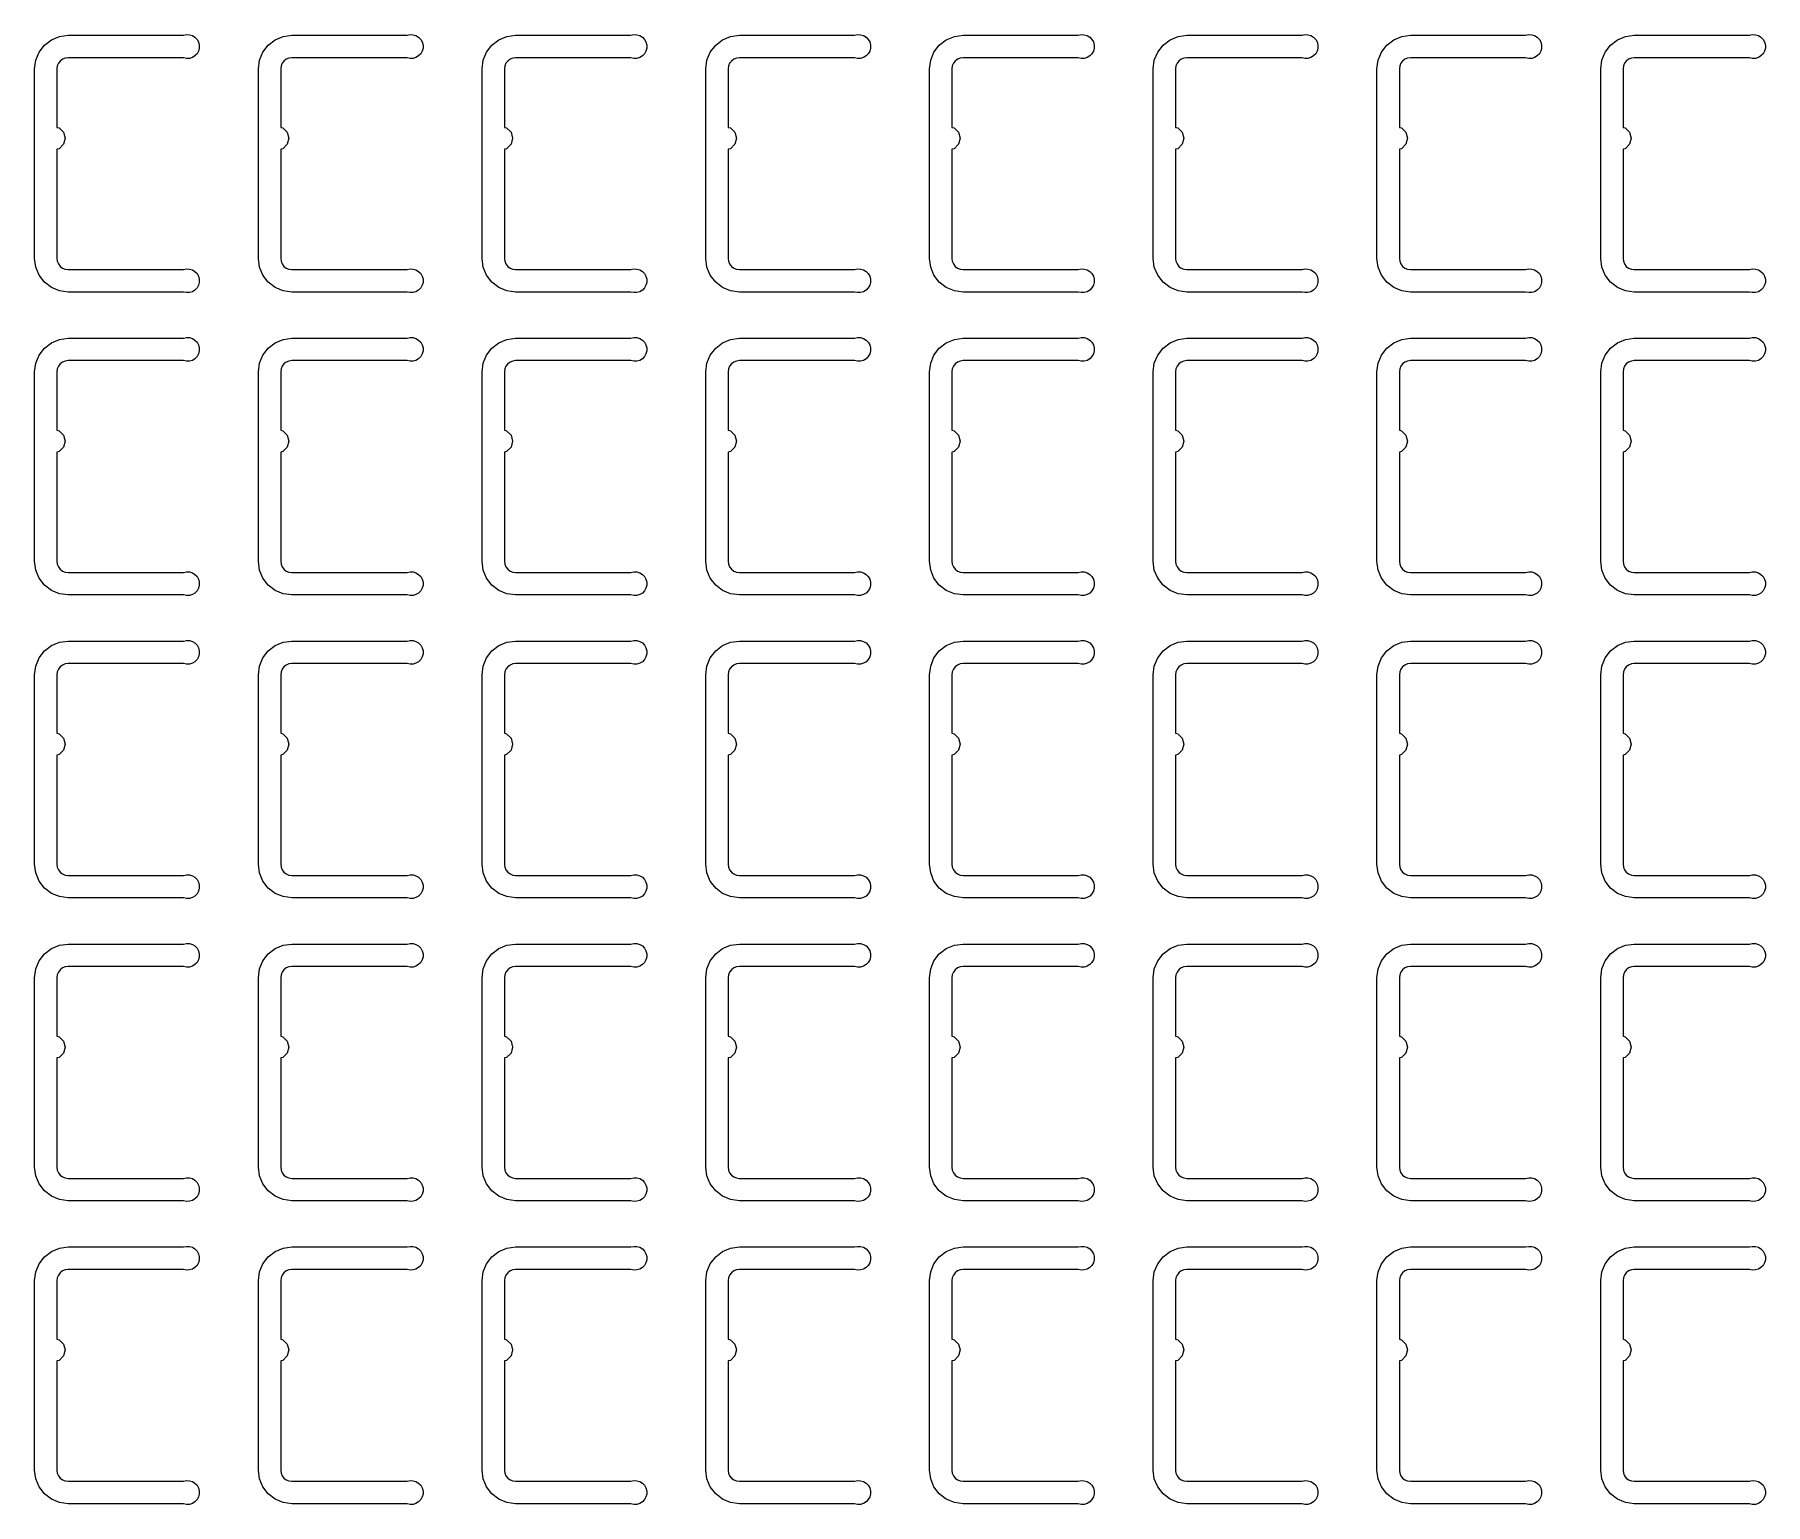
# Model space of a CAD drawing. Extents: x 11 to 212, y 11 to 212.
# Drawn here: x 107.91 to 121.56, y 99.44 to 111.02 of the extents above; entities that cross this region are included whole.
import ezdxf

# ---------------------------------------------------------------- set-up
doc = ezdxf.new("R2010")
doc.units = 0
doc.layers.add('L4', color=7, linetype='continuous')

msp = doc.modelspace()

# ---------------------------------------------------------------- linework, layer by layer
at = {"layer": 'L4'}
for points in [[(109.079, 109.171), (109.103, 109.176), (109.127, 109.175), (109.15, 109.168), (109.17, 109.156), (109.187, 109.139), (109.199, 109.118), (109.205, 109.094), (109.205, 109.07), (109.199, 109.047), (109.187, 109.026), (109.17, 109.009), (109.15, 108.996), (109.127, 108.989), (109.103, 108.989), (109.079, 108.994), (108.171, 108.994), (108.102, 109.003), (108.038, 109.03), (107.983, 109.072), (107.941, 109.126), (107.915, 109.19), (107.906, 109.259), (107.906, 110.753), (107.915, 110.821), (107.941, 110.885), (107.983, 110.94), (108.038, 110.982), (108.102, 111.009), (108.171, 111.018), (109.079, 111.018), (109.103, 111.023), (109.127, 111.022), (109.15, 111.016), (109.17, 111.003), (109.187, 110.986), (109.199, 110.965), (109.205, 110.941), (109.205, 110.917), (109.199, 110.894), (109.187, 110.873), (109.17, 110.856), (109.15, 110.843), (109.127, 110.836), (109.103, 110.836), (109.079, 110.841), (108.171, 110.841), (108.148, 110.838), (108.126, 110.829), (108.108, 110.815), (108.094, 110.797), (108.085, 110.776), (108.082, 110.753), (108.082, 110.292), (108.1, 110.287), (108.134, 110.253), (108.147, 110.206), (108.134, 110.159), (108.1, 110.124), (108.082, 110.12), (108.082, 109.259), (108.085, 109.236), (108.094, 109.215), (108.108, 109.196), (108.126, 109.182), (108.148, 109.174), (108.171, 109.171)], [(110.844, 109.171), (110.867, 109.176), (110.891, 109.175), (110.914, 109.168), (110.935, 109.156), (110.952, 109.139), (110.964, 109.118), (110.97, 109.094), (110.97, 109.07), (110.964, 109.047), (110.952, 109.026), (110.935, 109.009), (110.914, 108.996), (110.891, 108.989), (110.867, 108.989), (110.844, 108.994), (109.935, 108.994), (109.867, 109.003), (109.803, 109.03), (109.748, 109.072), (109.706, 109.126), (109.68, 109.19), (109.671, 109.259), (109.671, 110.753), (109.68, 110.821), (109.706, 110.885), (109.748, 110.94), (109.803, 110.982), (109.867, 111.009), (109.935, 111.018), (110.844, 111.018), (110.867, 111.023), (110.891, 111.022), (110.914, 111.016), (110.935, 111.003), (110.952, 110.986), (110.964, 110.965), (110.97, 110.941), (110.97, 110.917), (110.964, 110.894), (110.952, 110.873), (110.935, 110.856), (110.914, 110.843), (110.891, 110.836), (110.867, 110.836), (110.844, 110.841), (109.935, 110.841), (109.912, 110.838), (109.891, 110.829), (109.873, 110.815), (109.859, 110.797), (109.85, 110.776), (109.847, 110.753), (109.847, 110.292), (109.865, 110.287), (109.899, 110.253), (109.912, 110.206), (109.899, 110.159), (109.865, 110.124), (109.847, 110.12), (109.847, 109.259), (109.85, 109.236), (109.859, 109.215), (109.873, 109.196), (109.891, 109.182), (109.912, 109.174), (109.935, 109.171)], [(112.608, 109.171), (112.632, 109.176), (112.656, 109.175), (112.679, 109.168), (112.7, 109.156), (112.717, 109.139), (112.728, 109.118), (112.735, 109.094), (112.735, 109.07), (112.728, 109.047), (112.717, 109.026), (112.7, 109.009), (112.679, 108.996), (112.656, 108.989), (112.632, 108.989), (112.608, 108.994), (111.7, 108.994), (111.631, 109.003), (111.568, 109.03), (111.513, 109.072), (111.471, 109.126), (111.444, 109.19), (111.435, 109.259), (111.435, 110.753), (111.444, 110.821), (111.471, 110.885), (111.513, 110.94), (111.568, 110.982), (111.631, 111.009), (111.7, 111.018), (112.608, 111.018), (112.632, 111.023), (112.656, 111.022), (112.679, 111.016), (112.7, 111.003), (112.717, 110.986), (112.728, 110.965), (112.735, 110.941), (112.735, 110.917), (112.728, 110.894), (112.717, 110.873), (112.7, 110.856), (112.679, 110.843), (112.656, 110.836), (112.632, 110.836), (112.608, 110.841), (111.7, 110.841), (111.677, 110.838), (111.656, 110.829), (111.638, 110.815), (111.624, 110.797), (111.615, 110.776), (111.612, 110.753), (111.612, 110.292), (111.629, 110.287), (111.664, 110.253), (111.676, 110.206), (111.664, 110.159), (111.629, 110.124), (111.612, 110.12), (111.612, 109.259), (111.615, 109.236), (111.624, 109.215), (111.638, 109.196), (111.656, 109.182), (111.677, 109.174), (111.7, 109.171)], [(114.373, 109.171), (114.397, 109.176), (114.421, 109.175), (114.444, 109.168), (114.464, 109.156), (114.481, 109.139), (114.493, 109.118), (114.499, 109.094), (114.499, 109.07), (114.493, 109.047), (114.481, 109.026), (114.464, 109.009), (114.444, 108.996), (114.421, 108.989), (114.397, 108.989), (114.373, 108.994), (113.465, 108.994), (113.396, 109.003), (113.332, 109.03), (113.278, 109.072), (113.235, 109.126), (113.209, 109.19), (113.2, 109.259), (113.2, 110.753), (113.209, 110.821), (113.235, 110.885), (113.278, 110.94), (113.332, 110.982), (113.396, 111.009), (113.465, 111.018), (114.373, 111.018), (114.397, 111.023), (114.421, 111.022), (114.444, 111.016), (114.464, 111.003), (114.481, 110.986), (114.493, 110.965), (114.499, 110.941), (114.499, 110.917), (114.493, 110.894), (114.481, 110.873), (114.464, 110.856), (114.444, 110.843), (114.421, 110.836), (114.397, 110.836), (114.373, 110.841), (113.465, 110.841), (113.442, 110.838), (113.421, 110.829), (113.402, 110.815), (113.388, 110.797), (113.379, 110.776), (113.376, 110.753), (113.376, 110.292), (113.394, 110.287), (113.429, 110.253), (113.441, 110.206), (113.429, 110.159), (113.394, 110.124), (113.376, 110.12), (113.376, 109.259), (113.379, 109.236), (113.388, 109.215), (113.402, 109.196), (113.421, 109.182), (113.442, 109.174), (113.465, 109.171)], [(116.138, 109.171), (116.161, 109.176), (116.185, 109.175), (116.209, 109.168), (116.229, 109.156), (116.246, 109.139), (116.258, 109.118), (116.264, 109.094), (116.264, 109.07), (116.258, 109.047), (116.246, 109.026), (116.229, 109.009), (116.209, 108.996), (116.185, 108.989), (116.161, 108.989), (116.138, 108.994), (115.229, 108.994), (115.161, 109.003), (115.097, 109.03), (115.042, 109.072), (115, 109.126), (114.974, 109.19), (114.965, 109.259), (114.965, 110.753), (114.974, 110.821), (115, 110.885), (115.042, 110.94), (115.097, 110.982), (115.161, 111.009), (115.229, 111.018), (116.138, 111.018), (116.161, 111.023), (116.185, 111.022), (116.209, 111.016), (116.229, 111.003), (116.246, 110.986), (116.258, 110.965), (116.264, 110.941), (116.264, 110.917), (116.258, 110.894), (116.246, 110.873), (116.229, 110.856), (116.209, 110.843), (116.185, 110.836), (116.161, 110.836), (116.138, 110.841), (115.229, 110.841), (115.207, 110.838), (115.185, 110.829), (115.167, 110.815), (115.153, 110.797), (115.144, 110.776), (115.141, 110.753), (115.141, 110.292), (115.159, 110.287), (115.193, 110.253), (115.206, 110.206), (115.193, 110.159), (115.159, 110.124), (115.141, 110.12), (115.141, 109.259), (115.144, 109.236), (115.153, 109.215), (115.167, 109.196), (115.185, 109.182), (115.207, 109.174), (115.229, 109.171)], [(117.903, 109.171), (117.926, 109.176), (117.95, 109.175), (117.973, 109.168), (117.994, 109.156), (118.011, 109.139), (118.023, 109.118), (118.029, 109.094), (118.029, 109.07), (118.023, 109.047), (118.011, 109.026), (117.994, 109.009), (117.973, 108.996), (117.95, 108.989), (117.926, 108.989), (117.903, 108.994), (116.994, 108.994), (116.926, 109.003), (116.862, 109.03), (116.807, 109.072), (116.765, 109.126), (116.738, 109.19), (116.729, 109.259), (116.729, 110.753), (116.738, 110.821), (116.765, 110.885), (116.807, 110.94), (116.862, 110.982), (116.926, 111.009), (116.994, 111.018), (117.903, 111.018), (117.926, 111.023), (117.95, 111.022), (117.973, 111.016), (117.994, 111.003), (118.011, 110.986), (118.023, 110.965), (118.029, 110.941), (118.029, 110.917), (118.023, 110.894), (118.011, 110.873), (117.994, 110.856), (117.973, 110.843), (117.95, 110.836), (117.926, 110.836), (117.903, 110.841), (116.994, 110.841), (116.971, 110.838), (116.95, 110.829), (116.932, 110.815), (116.918, 110.797), (116.909, 110.776), (116.906, 110.753), (116.906, 110.292), (116.924, 110.287), (116.958, 110.253), (116.971, 110.206), (116.958, 110.159), (116.924, 110.124), (116.906, 110.12), (116.906, 109.259), (116.909, 109.236), (116.918, 109.215), (116.932, 109.196), (116.95, 109.182), (116.971, 109.174), (116.994, 109.171)], [(119.667, 109.171), (119.691, 109.176), (119.715, 109.175), (119.738, 109.168), (119.759, 109.156), (119.775, 109.139), (119.787, 109.118), (119.793, 109.094), (119.793, 109.07), (119.787, 109.047), (119.775, 109.026), (119.759, 109.009), (119.738, 108.996), (119.715, 108.989), (119.691, 108.989), (119.667, 108.994), (118.759, 108.994), (118.69, 109.003), (118.626, 109.03), (118.572, 109.072), (118.53, 109.126), (118.503, 109.19), (118.494, 109.259), (118.494, 110.753), (118.503, 110.821), (118.53, 110.885), (118.572, 110.94), (118.626, 110.982), (118.69, 111.009), (118.759, 111.018), (119.667, 111.018), (119.691, 111.023), (119.715, 111.022), (119.738, 111.016), (119.759, 111.003), (119.775, 110.986), (119.787, 110.965), (119.793, 110.941), (119.793, 110.917), (119.787, 110.894), (119.775, 110.873), (119.759, 110.856), (119.738, 110.843), (119.715, 110.836), (119.691, 110.836), (119.667, 110.841), (118.759, 110.841), (118.736, 110.838), (118.715, 110.829), (118.696, 110.815), (118.682, 110.797), (118.674, 110.776), (118.671, 110.753), (118.671, 110.292), (118.688, 110.287), (118.723, 110.253), (118.735, 110.206), (118.723, 110.159), (118.688, 110.124), (118.671, 110.12), (118.671, 109.259), (118.674, 109.236), (118.682, 109.215), (118.696, 109.196), (118.715, 109.182), (118.736, 109.174), (118.759, 109.171)], [(121.432, 109.171), (121.455, 109.176), (121.48, 109.175), (121.503, 109.168), (121.523, 109.156), (121.54, 109.139), (121.552, 109.118), (121.558, 109.094), (121.558, 109.07), (121.552, 109.047), (121.54, 109.026), (121.523, 109.009), (121.503, 108.996), (121.48, 108.989), (121.455, 108.989), (121.432, 108.994), (120.524, 108.994), (120.455, 109.003), (120.391, 109.03), (120.336, 109.072), (120.294, 109.126), (120.268, 109.19), (120.259, 109.259), (120.259, 110.753), (120.268, 110.821), (120.294, 110.885), (120.336, 110.94), (120.391, 110.982), (120.455, 111.009), (120.524, 111.018), (121.432, 111.018), (121.455, 111.023), (121.48, 111.022), (121.503, 111.016), (121.523, 111.003), (121.54, 110.986), (121.552, 110.965), (121.558, 110.941), (121.558, 110.917), (121.552, 110.894), (121.54, 110.873), (121.523, 110.856), (121.503, 110.843), (121.48, 110.836), (121.455, 110.836), (121.432, 110.841), (120.524, 110.841), (120.501, 110.838), (120.479, 110.829), (120.461, 110.815), (120.447, 110.797), (120.438, 110.776), (120.435, 110.753), (120.435, 110.292), (120.453, 110.287), (120.487, 110.253), (120.5, 110.206), (120.487, 110.159), (120.453, 110.124), (120.435, 110.12), (120.435, 109.259), (120.438, 109.236), (120.447, 109.215), (120.461, 109.196), (120.479, 109.182), (120.501, 109.174), (120.524, 109.171)], [(109.079, 106.782), (109.103, 106.788), (109.127, 106.787), (109.15, 106.78), (109.17, 106.768), (109.187, 106.75), (109.199, 106.729), (109.205, 106.706), (109.205, 106.682), (109.199, 106.659), (109.187, 106.638), (109.17, 106.62), (109.15, 106.608), (109.127, 106.601), (109.103, 106.6), (109.079, 106.606), (108.171, 106.606), (108.102, 106.615), (108.038, 106.641), (107.983, 106.683), (107.941, 106.738), (107.915, 106.802), (107.906, 106.871), (107.906, 108.365), (107.915, 108.433), (107.941, 108.497), (107.983, 108.552), (108.038, 108.594), (108.102, 108.62), (108.171, 108.629), (109.079, 108.629), (109.103, 108.635), (109.127, 108.634), (109.15, 108.627), (109.17, 108.615), (109.187, 108.598), (109.199, 108.577), (109.205, 108.553), (109.205, 108.529), (109.199, 108.506), (109.187, 108.485), (109.17, 108.468), (109.15, 108.455), (109.127, 108.448), (109.103, 108.448), (109.079, 108.453), (108.171, 108.453), (108.148, 108.45), (108.126, 108.441), (108.108, 108.427), (108.094, 108.409), (108.085, 108.388), (108.082, 108.365), (108.082, 107.904), (108.1, 107.899), (108.134, 107.865), (108.147, 107.818), (108.134, 107.771), (108.1, 107.736), (108.082, 107.731), (108.082, 106.871), (108.085, 106.848), (108.094, 106.826), (108.108, 106.808), (108.126, 106.794), (108.148, 106.785), (108.171, 106.782)], [(110.844, 106.782), (110.867, 106.788), (110.891, 106.787), (110.914, 106.78), (110.935, 106.768), (110.952, 106.75), (110.964, 106.729), (110.97, 106.706), (110.97, 106.682), (110.964, 106.659), (110.952, 106.638), (110.935, 106.62), (110.914, 106.608), (110.891, 106.601), (110.867, 106.6), (110.844, 106.606), (109.935, 106.606), (109.867, 106.615), (109.803, 106.641), (109.748, 106.683), (109.706, 106.738), (109.68, 106.802), (109.671, 106.871), (109.671, 108.365), (109.68, 108.433), (109.706, 108.497), (109.748, 108.552), (109.803, 108.594), (109.867, 108.62), (109.935, 108.629), (110.844, 108.629), (110.867, 108.635), (110.891, 108.634), (110.914, 108.627), (110.935, 108.615), (110.952, 108.598), (110.964, 108.577), (110.97, 108.553), (110.97, 108.529), (110.964, 108.506), (110.952, 108.485), (110.935, 108.468), (110.914, 108.455), (110.891, 108.448), (110.867, 108.448), (110.844, 108.453), (109.935, 108.453), (109.912, 108.45), (109.891, 108.441), (109.873, 108.427), (109.859, 108.409), (109.85, 108.388), (109.847, 108.365), (109.847, 107.904), (109.865, 107.899), (109.899, 107.865), (109.912, 107.818), (109.899, 107.771), (109.865, 107.736), (109.847, 107.731), (109.847, 106.871), (109.85, 106.848), (109.859, 106.826), (109.873, 106.808), (109.891, 106.794), (109.912, 106.785), (109.935, 106.782)], [(112.608, 106.782), (112.632, 106.788), (112.656, 106.787), (112.679, 106.78), (112.7, 106.768), (112.717, 106.75), (112.728, 106.729), (112.735, 106.706), (112.735, 106.682), (112.728, 106.659), (112.717, 106.638), (112.7, 106.62), (112.679, 106.608), (112.656, 106.601), (112.632, 106.6), (112.608, 106.606), (111.7, 106.606), (111.631, 106.615), (111.568, 106.641), (111.513, 106.683), (111.471, 106.738), (111.444, 106.802), (111.435, 106.871), (111.435, 108.365), (111.444, 108.433), (111.471, 108.497), (111.513, 108.552), (111.568, 108.594), (111.631, 108.62), (111.7, 108.629), (112.608, 108.629), (112.632, 108.635), (112.656, 108.634), (112.679, 108.627), (112.7, 108.615), (112.717, 108.598), (112.728, 108.577), (112.735, 108.553), (112.735, 108.529), (112.728, 108.506), (112.717, 108.485), (112.7, 108.468), (112.679, 108.455), (112.656, 108.448), (112.632, 108.448), (112.608, 108.453), (111.7, 108.453), (111.677, 108.45), (111.656, 108.441), (111.638, 108.427), (111.624, 108.409), (111.615, 108.388), (111.612, 108.365), (111.612, 107.904), (111.629, 107.899), (111.664, 107.865), (111.676, 107.818), (111.664, 107.771), (111.629, 107.736), (111.612, 107.731), (111.612, 106.871), (111.615, 106.848), (111.624, 106.826), (111.638, 106.808), (111.656, 106.794), (111.677, 106.785), (111.7, 106.782)], [(114.373, 106.782), (114.397, 106.788), (114.421, 106.787), (114.444, 106.78), (114.464, 106.768), (114.481, 106.75), (114.493, 106.729), (114.499, 106.706), (114.499, 106.682), (114.493, 106.659), (114.481, 106.638), (114.464, 106.62), (114.444, 106.608), (114.421, 106.601), (114.397, 106.6), (114.373, 106.606), (113.465, 106.606), (113.396, 106.615), (113.332, 106.641), (113.278, 106.683), (113.235, 106.738), (113.209, 106.802), (113.2, 106.871), (113.2, 108.365), (113.209, 108.433), (113.235, 108.497), (113.278, 108.552), (113.332, 108.594), (113.396, 108.62), (113.465, 108.629), (114.373, 108.629), (114.397, 108.635), (114.421, 108.634), (114.444, 108.627), (114.464, 108.615), (114.481, 108.598), (114.493, 108.577), (114.499, 108.553), (114.499, 108.529), (114.493, 108.506), (114.481, 108.485), (114.464, 108.468), (114.444, 108.455), (114.421, 108.448), (114.397, 108.448), (114.373, 108.453), (113.465, 108.453), (113.442, 108.45), (113.421, 108.441), (113.402, 108.427), (113.388, 108.409), (113.379, 108.388), (113.376, 108.365), (113.376, 107.904), (113.394, 107.899), (113.429, 107.865), (113.441, 107.818), (113.429, 107.771), (113.394, 107.736), (113.376, 107.731), (113.376, 106.871), (113.379, 106.848), (113.388, 106.826), (113.402, 106.808), (113.421, 106.794), (113.442, 106.785), (113.465, 106.782)], [(116.138, 106.782), (116.161, 106.788), (116.185, 106.787), (116.209, 106.78), (116.229, 106.768), (116.246, 106.75), (116.258, 106.729), (116.264, 106.706), (116.264, 106.682), (116.258, 106.659), (116.246, 106.638), (116.229, 106.62), (116.209, 106.608), (116.185, 106.601), (116.161, 106.6), (116.138, 106.606), (115.229, 106.606), (115.161, 106.615), (115.097, 106.641), (115.042, 106.683), (115, 106.738), (114.974, 106.802), (114.965, 106.871), (114.965, 108.365), (114.974, 108.433), (115, 108.497), (115.042, 108.552), (115.097, 108.594), (115.161, 108.62), (115.229, 108.629), (116.138, 108.629), (116.161, 108.635), (116.185, 108.634), (116.209, 108.627), (116.229, 108.615), (116.246, 108.598), (116.258, 108.577), (116.264, 108.553), (116.264, 108.529), (116.258, 108.506), (116.246, 108.485), (116.229, 108.468), (116.209, 108.455), (116.185, 108.448), (116.161, 108.448), (116.138, 108.453), (115.229, 108.453), (115.207, 108.45), (115.185, 108.441), (115.167, 108.427), (115.153, 108.409), (115.144, 108.388), (115.141, 108.365), (115.141, 107.904), (115.159, 107.899), (115.193, 107.865), (115.206, 107.818), (115.193, 107.771), (115.159, 107.736), (115.141, 107.731), (115.141, 106.871), (115.144, 106.848), (115.153, 106.826), (115.167, 106.808), (115.185, 106.794), (115.207, 106.785), (115.229, 106.782)], [(117.903, 106.782), (117.926, 106.788), (117.95, 106.787), (117.973, 106.78), (117.994, 106.768), (118.011, 106.75), (118.023, 106.729), (118.029, 106.706), (118.029, 106.682), (118.023, 106.659), (118.011, 106.638), (117.994, 106.62), (117.973, 106.608), (117.95, 106.601), (117.926, 106.6), (117.903, 106.606), (116.994, 106.606), (116.926, 106.615), (116.862, 106.641), (116.807, 106.683), (116.765, 106.738), (116.738, 106.802), (116.729, 106.871), (116.729, 108.365), (116.738, 108.433), (116.765, 108.497), (116.807, 108.552), (116.862, 108.594), (116.926, 108.62), (116.994, 108.629), (117.903, 108.629), (117.926, 108.635), (117.95, 108.634), (117.973, 108.627), (117.994, 108.615), (118.011, 108.598), (118.023, 108.577), (118.029, 108.553), (118.029, 108.529), (118.023, 108.506), (118.011, 108.485), (117.994, 108.468), (117.973, 108.455), (117.95, 108.448), (117.926, 108.448), (117.903, 108.453), (116.994, 108.453), (116.971, 108.45), (116.95, 108.441), (116.932, 108.427), (116.918, 108.409), (116.909, 108.388), (116.906, 108.365), (116.906, 107.904), (116.924, 107.899), (116.958, 107.865), (116.971, 107.818), (116.958, 107.771), (116.924, 107.736), (116.906, 107.731), (116.906, 106.871), (116.909, 106.848), (116.918, 106.826), (116.932, 106.808), (116.95, 106.794), (116.971, 106.785), (116.994, 106.782)], [(119.667, 106.782), (119.691, 106.788), (119.715, 106.787), (119.738, 106.78), (119.759, 106.768), (119.775, 106.75), (119.787, 106.729), (119.793, 106.706), (119.793, 106.682), (119.787, 106.659), (119.775, 106.638), (119.759, 106.62), (119.738, 106.608), (119.715, 106.601), (119.691, 106.6), (119.667, 106.606), (118.759, 106.606), (118.69, 106.615), (118.626, 106.641), (118.572, 106.683), (118.53, 106.738), (118.503, 106.802), (118.494, 106.871), (118.494, 108.365), (118.503, 108.433), (118.53, 108.497), (118.572, 108.552), (118.626, 108.594), (118.69, 108.62), (118.759, 108.629), (119.667, 108.629), (119.691, 108.635), (119.715, 108.634), (119.738, 108.627), (119.759, 108.615), (119.775, 108.598), (119.787, 108.577), (119.793, 108.553), (119.793, 108.529), (119.787, 108.506), (119.775, 108.485), (119.759, 108.468), (119.738, 108.455), (119.715, 108.448), (119.691, 108.448), (119.667, 108.453), (118.759, 108.453), (118.736, 108.45), (118.715, 108.441), (118.696, 108.427), (118.682, 108.409), (118.674, 108.388), (118.671, 108.365), (118.671, 107.904), (118.688, 107.899), (118.723, 107.865), (118.735, 107.818), (118.723, 107.771), (118.688, 107.736), (118.671, 107.731), (118.671, 106.871), (118.674, 106.848), (118.682, 106.826), (118.696, 106.808), (118.715, 106.794), (118.736, 106.785), (118.759, 106.782)], [(121.432, 106.782), (121.455, 106.788), (121.48, 106.787), (121.503, 106.78), (121.523, 106.768), (121.54, 106.75), (121.552, 106.729), (121.558, 106.706), (121.558, 106.682), (121.552, 106.659), (121.54, 106.638), (121.523, 106.62), (121.503, 106.608), (121.48, 106.601), (121.455, 106.6), (121.432, 106.606), (120.524, 106.606), (120.455, 106.615), (120.391, 106.641), (120.336, 106.683), (120.294, 106.738), (120.268, 106.802), (120.259, 106.871), (120.259, 108.365), (120.268, 108.433), (120.294, 108.497), (120.336, 108.552), (120.391, 108.594), (120.455, 108.62), (120.524, 108.629), (121.432, 108.629), (121.455, 108.635), (121.48, 108.634), (121.503, 108.627), (121.523, 108.615), (121.54, 108.598), (121.552, 108.577), (121.558, 108.553), (121.558, 108.529), (121.552, 108.506), (121.54, 108.485), (121.523, 108.468), (121.503, 108.455), (121.48, 108.448), (121.455, 108.448), (121.432, 108.453), (120.524, 108.453), (120.501, 108.45), (120.479, 108.441), (120.461, 108.427), (120.447, 108.409), (120.438, 108.388), (120.435, 108.365), (120.435, 107.904), (120.453, 107.899), (120.487, 107.865), (120.5, 107.818), (120.487, 107.771), (120.453, 107.736), (120.435, 107.731), (120.435, 106.871), (120.438, 106.848), (120.447, 106.826), (120.461, 106.808), (120.479, 106.794), (120.501, 106.785), (120.524, 106.782)], [(109.079, 104.394), (109.103, 104.4), (109.127, 104.399), (109.15, 104.392), (109.17, 104.38), (109.187, 104.362), (109.199, 104.341), (109.205, 104.318), (109.205, 104.294), (109.199, 104.271), (109.187, 104.25), (109.17, 104.232), (109.15, 104.22), (109.127, 104.213), (109.103, 104.212), (109.079, 104.218), (108.171, 104.218), (108.102, 104.227), (108.038, 104.253), (107.983, 104.295), (107.941, 104.35), (107.915, 104.414), (107.906, 104.482), (107.906, 105.976), (107.915, 106.045), (107.941, 106.109), (107.983, 106.164), (108.038, 106.206), (108.102, 106.232), (108.171, 106.241), (109.079, 106.241), (109.103, 106.247), (109.127, 106.246), (109.15, 106.239), (109.17, 106.227), (109.187, 106.209), (109.199, 106.188), (109.205, 106.165), (109.205, 106.141), (109.199, 106.118), (109.187, 106.097), (109.17, 106.079), (109.15, 106.067), (109.127, 106.06), (109.103, 106.059), (109.079, 106.065), (108.171, 106.065), (108.148, 106.062), (108.126, 106.053), (108.108, 106.039), (108.094, 106.021), (108.085, 105.999), (108.082, 105.976), (108.082, 105.516), (108.1, 105.511), (108.134, 105.476), (108.147, 105.429), (108.134, 105.382), (108.1, 105.348), (108.082, 105.343), (108.082, 104.482), (108.085, 104.46), (108.094, 104.438), (108.108, 104.42), (108.126, 104.406), (108.148, 104.397), (108.171, 104.394)], [(110.844, 104.394), (110.867, 104.4), (110.891, 104.399), (110.914, 104.392), (110.935, 104.38), (110.952, 104.362), (110.964, 104.341), (110.97, 104.318), (110.97, 104.294), (110.964, 104.271), (110.952, 104.25), (110.935, 104.232), (110.914, 104.22), (110.891, 104.213), (110.867, 104.212), (110.844, 104.218), (109.935, 104.218), (109.867, 104.227), (109.803, 104.253), (109.748, 104.295), (109.706, 104.35), (109.68, 104.414), (109.671, 104.482), (109.671, 105.976), (109.68, 106.045), (109.706, 106.109), (109.748, 106.164), (109.803, 106.206), (109.867, 106.232), (109.935, 106.241), (110.844, 106.241), (110.867, 106.247), (110.891, 106.246), (110.914, 106.239), (110.935, 106.227), (110.952, 106.209), (110.964, 106.188), (110.97, 106.165), (110.97, 106.141), (110.964, 106.118), (110.952, 106.097), (110.935, 106.079), (110.914, 106.067), (110.891, 106.06), (110.867, 106.059), (110.844, 106.065), (109.935, 106.065), (109.912, 106.062), (109.891, 106.053), (109.873, 106.039), (109.859, 106.021), (109.85, 105.999), (109.847, 105.976), (109.847, 105.516), (109.865, 105.511), (109.899, 105.476), (109.912, 105.429), (109.899, 105.382), (109.865, 105.348), (109.847, 105.343), (109.847, 104.482), (109.85, 104.46), (109.859, 104.438), (109.873, 104.42), (109.891, 104.406), (109.912, 104.397), (109.935, 104.394)], [(112.608, 104.394), (112.632, 104.4), (112.656, 104.399), (112.679, 104.392), (112.7, 104.38), (112.717, 104.362), (112.728, 104.341), (112.735, 104.318), (112.735, 104.294), (112.728, 104.271), (112.717, 104.25), (112.7, 104.232), (112.679, 104.22), (112.656, 104.213), (112.632, 104.212), (112.608, 104.218), (111.7, 104.218), (111.631, 104.227), (111.568, 104.253), (111.513, 104.295), (111.471, 104.35), (111.444, 104.414), (111.435, 104.482), (111.435, 105.976), (111.444, 106.045), (111.471, 106.109), (111.513, 106.164), (111.568, 106.206), (111.631, 106.232), (111.7, 106.241), (112.608, 106.241), (112.632, 106.247), (112.656, 106.246), (112.679, 106.239), (112.7, 106.227), (112.717, 106.209), (112.728, 106.188), (112.735, 106.165), (112.735, 106.141), (112.728, 106.118), (112.717, 106.097), (112.7, 106.079), (112.679, 106.067), (112.656, 106.06), (112.632, 106.059), (112.608, 106.065), (111.7, 106.065), (111.677, 106.062), (111.656, 106.053), (111.638, 106.039), (111.624, 106.021), (111.615, 105.999), (111.612, 105.976), (111.612, 105.516), (111.629, 105.511), (111.664, 105.476), (111.676, 105.429), (111.664, 105.382), (111.629, 105.348), (111.612, 105.343), (111.612, 104.482), (111.615, 104.46), (111.624, 104.438), (111.638, 104.42), (111.656, 104.406), (111.677, 104.397), (111.7, 104.394)], [(114.373, 104.394), (114.397, 104.4), (114.421, 104.399), (114.444, 104.392), (114.464, 104.38), (114.481, 104.362), (114.493, 104.341), (114.499, 104.318), (114.499, 104.294), (114.493, 104.271), (114.481, 104.25), (114.464, 104.232), (114.444, 104.22), (114.421, 104.213), (114.397, 104.212), (114.373, 104.218), (113.465, 104.218), (113.396, 104.227), (113.332, 104.253), (113.278, 104.295), (113.235, 104.35), (113.209, 104.414), (113.2, 104.482), (113.2, 105.976), (113.209, 106.045), (113.235, 106.109), (113.278, 106.164), (113.332, 106.206), (113.396, 106.232), (113.465, 106.241), (114.373, 106.241), (114.397, 106.247), (114.421, 106.246), (114.444, 106.239), (114.464, 106.227), (114.481, 106.209), (114.493, 106.188), (114.499, 106.165), (114.499, 106.141), (114.493, 106.118), (114.481, 106.097), (114.464, 106.079), (114.444, 106.067), (114.421, 106.06), (114.397, 106.059), (114.373, 106.065), (113.465, 106.065), (113.442, 106.062), (113.421, 106.053), (113.402, 106.039), (113.388, 106.021), (113.379, 105.999), (113.376, 105.976), (113.376, 105.516), (113.394, 105.511), (113.429, 105.476), (113.441, 105.429), (113.429, 105.382), (113.394, 105.348), (113.376, 105.343), (113.376, 104.482), (113.379, 104.46), (113.388, 104.438), (113.402, 104.42), (113.421, 104.406), (113.442, 104.397), (113.465, 104.394)], [(116.138, 104.394), (116.161, 104.4), (116.185, 104.399), (116.209, 104.392), (116.229, 104.38), (116.246, 104.362), (116.258, 104.341), (116.264, 104.318), (116.264, 104.294), (116.258, 104.271), (116.246, 104.25), (116.229, 104.232), (116.209, 104.22), (116.185, 104.213), (116.161, 104.212), (116.138, 104.218), (115.229, 104.218), (115.161, 104.227), (115.097, 104.253), (115.042, 104.295), (115, 104.35), (114.974, 104.414), (114.965, 104.482), (114.965, 105.976), (114.974, 106.045), (115, 106.109), (115.042, 106.164), (115.097, 106.206), (115.161, 106.232), (115.229, 106.241), (116.138, 106.241), (116.161, 106.247), (116.185, 106.246), (116.209, 106.239), (116.229, 106.227), (116.246, 106.209), (116.258, 106.188), (116.264, 106.165), (116.264, 106.141), (116.258, 106.118), (116.246, 106.097), (116.229, 106.079), (116.209, 106.067), (116.185, 106.06), (116.161, 106.059), (116.138, 106.065), (115.229, 106.065), (115.207, 106.062), (115.185, 106.053), (115.167, 106.039), (115.153, 106.021), (115.144, 105.999), (115.141, 105.976), (115.141, 105.516), (115.159, 105.511), (115.193, 105.476), (115.206, 105.429), (115.193, 105.382), (115.159, 105.348), (115.141, 105.343), (115.141, 104.482), (115.144, 104.46), (115.153, 104.438), (115.167, 104.42), (115.185, 104.406), (115.207, 104.397), (115.229, 104.394)], [(117.903, 104.394), (117.926, 104.4), (117.95, 104.399), (117.973, 104.392), (117.994, 104.38), (118.011, 104.362), (118.023, 104.341), (118.029, 104.318), (118.029, 104.294), (118.023, 104.271), (118.011, 104.25), (117.994, 104.232), (117.973, 104.22), (117.95, 104.213), (117.926, 104.212), (117.903, 104.218), (116.994, 104.218), (116.926, 104.227), (116.862, 104.253), (116.807, 104.295), (116.765, 104.35), (116.738, 104.414), (116.729, 104.482), (116.729, 105.976), (116.738, 106.045), (116.765, 106.109), (116.807, 106.164), (116.862, 106.206), (116.926, 106.232), (116.994, 106.241), (117.903, 106.241), (117.926, 106.247), (117.95, 106.246), (117.973, 106.239), (117.994, 106.227), (118.011, 106.209), (118.023, 106.188), (118.029, 106.165), (118.029, 106.141), (118.023, 106.118), (118.011, 106.097), (117.994, 106.079), (117.973, 106.067), (117.95, 106.06), (117.926, 106.059), (117.903, 106.065), (116.994, 106.065), (116.971, 106.062), (116.95, 106.053), (116.932, 106.039), (116.918, 106.021), (116.909, 105.999), (116.906, 105.976), (116.906, 105.516), (116.924, 105.511), (116.958, 105.476), (116.971, 105.429), (116.958, 105.382), (116.924, 105.348), (116.906, 105.343), (116.906, 104.482), (116.909, 104.46), (116.918, 104.438), (116.932, 104.42), (116.95, 104.406), (116.971, 104.397), (116.994, 104.394)], [(119.667, 104.394), (119.691, 104.4), (119.715, 104.399), (119.738, 104.392), (119.759, 104.38), (119.775, 104.362), (119.787, 104.341), (119.793, 104.318), (119.793, 104.294), (119.787, 104.271), (119.775, 104.25), (119.759, 104.232), (119.738, 104.22), (119.715, 104.213), (119.691, 104.212), (119.667, 104.218), (118.759, 104.218), (118.69, 104.227), (118.626, 104.253), (118.572, 104.295), (118.53, 104.35), (118.503, 104.414), (118.494, 104.482), (118.494, 105.976), (118.503, 106.045), (118.53, 106.109), (118.572, 106.164), (118.626, 106.206), (118.69, 106.232), (118.759, 106.241), (119.667, 106.241), (119.691, 106.247), (119.715, 106.246), (119.738, 106.239), (119.759, 106.227), (119.775, 106.209), (119.787, 106.188), (119.793, 106.165), (119.793, 106.141), (119.787, 106.118), (119.775, 106.097), (119.759, 106.079), (119.738, 106.067), (119.715, 106.06), (119.691, 106.059), (119.667, 106.065), (118.759, 106.065), (118.736, 106.062), (118.715, 106.053), (118.696, 106.039), (118.682, 106.021), (118.674, 105.999), (118.671, 105.976), (118.671, 105.516), (118.688, 105.511), (118.723, 105.476), (118.735, 105.429), (118.723, 105.382), (118.688, 105.348), (118.671, 105.343), (118.671, 104.482), (118.674, 104.46), (118.682, 104.438), (118.696, 104.42), (118.715, 104.406), (118.736, 104.397), (118.759, 104.394)], [(121.432, 104.394), (121.455, 104.4), (121.48, 104.399), (121.503, 104.392), (121.523, 104.38), (121.54, 104.362), (121.552, 104.341), (121.558, 104.318), (121.558, 104.294), (121.552, 104.271), (121.54, 104.25), (121.523, 104.232), (121.503, 104.22), (121.48, 104.213), (121.455, 104.212), (121.432, 104.218), (120.524, 104.218), (120.455, 104.227), (120.391, 104.253), (120.336, 104.295), (120.294, 104.35), (120.268, 104.414), (120.259, 104.482), (120.259, 105.976), (120.268, 106.045), (120.294, 106.109), (120.336, 106.164), (120.391, 106.206), (120.455, 106.232), (120.524, 106.241), (121.432, 106.241), (121.455, 106.247), (121.48, 106.246), (121.503, 106.239), (121.523, 106.227), (121.54, 106.209), (121.552, 106.188), (121.558, 106.165), (121.558, 106.141), (121.552, 106.118), (121.54, 106.097), (121.523, 106.079), (121.503, 106.067), (121.48, 106.06), (121.455, 106.059), (121.432, 106.065), (120.524, 106.065), (120.501, 106.062), (120.479, 106.053), (120.461, 106.039), (120.447, 106.021), (120.438, 105.999), (120.435, 105.976), (120.435, 105.516), (120.453, 105.511), (120.487, 105.476), (120.5, 105.429), (120.487, 105.382), (120.453, 105.348), (120.435, 105.343), (120.435, 104.482), (120.438, 104.46), (120.447, 104.438), (120.461, 104.42), (120.479, 104.406), (120.501, 104.397), (120.524, 104.394)], [(109.079, 102.006), (109.103, 102.011), (109.127, 102.011), (109.15, 102.004), (109.17, 101.991), (109.187, 101.974), (109.199, 101.953), (109.205, 101.93), (109.205, 101.906), (109.199, 101.882), (109.187, 101.861), (109.17, 101.844), (109.15, 101.832), (109.127, 101.825), (109.103, 101.824), (109.079, 101.829), (108.171, 101.829), (108.102, 101.838), (108.038, 101.865), (107.983, 101.907), (107.941, 101.962), (107.915, 102.026), (107.906, 102.094), (107.906, 103.588), (107.915, 103.657), (107.941, 103.721), (107.983, 103.775), (108.038, 103.817), (108.102, 103.844), (108.171, 103.853), (109.079, 103.853), (109.103, 103.858), (109.127, 103.858), (109.15, 103.851), (109.17, 103.838), (109.187, 103.821), (109.199, 103.8), (109.205, 103.777), (109.205, 103.753), (109.199, 103.729), (109.187, 103.708), (109.17, 103.691), (109.15, 103.679), (109.127, 103.672), (109.103, 103.671), (109.079, 103.676), (108.171, 103.676), (108.148, 103.673), (108.126, 103.665), (108.108, 103.651), (108.094, 103.632), (108.085, 103.611), (108.082, 103.588), (108.082, 103.127), (108.1, 103.123), (108.134, 103.088), (108.147, 103.041), (108.134, 102.994), (108.1, 102.96), (108.082, 102.955), (108.082, 102.094), (108.085, 102.071), (108.094, 102.05), (108.108, 102.032), (108.126, 102.018), (108.148, 102.009), (108.171, 102.006)], [(110.844, 102.006), (110.867, 102.011), (110.891, 102.011), (110.914, 102.004), (110.935, 101.991), (110.952, 101.974), (110.964, 101.953), (110.97, 101.93), (110.97, 101.906), (110.964, 101.882), (110.952, 101.861), (110.935, 101.844), (110.914, 101.832), (110.891, 101.825), (110.867, 101.824), (110.844, 101.829), (109.935, 101.829), (109.867, 101.838), (109.803, 101.865), (109.748, 101.907), (109.706, 101.962), (109.68, 102.026), (109.671, 102.094), (109.671, 103.588), (109.68, 103.657), (109.706, 103.721), (109.748, 103.775), (109.803, 103.817), (109.867, 103.844), (109.935, 103.853), (110.844, 103.853), (110.867, 103.858), (110.891, 103.858), (110.914, 103.851), (110.935, 103.838), (110.952, 103.821), (110.964, 103.8), (110.97, 103.777), (110.97, 103.753), (110.964, 103.729), (110.952, 103.708), (110.935, 103.691), (110.914, 103.679), (110.891, 103.672), (110.867, 103.671), (110.844, 103.676), (109.935, 103.676), (109.912, 103.673), (109.891, 103.665), (109.873, 103.651), (109.859, 103.632), (109.85, 103.611), (109.847, 103.588), (109.847, 103.127), (109.865, 103.123), (109.899, 103.088), (109.912, 103.041), (109.899, 102.994), (109.865, 102.96), (109.847, 102.955), (109.847, 102.094), (109.85, 102.071), (109.859, 102.05), (109.873, 102.032), (109.891, 102.018), (109.912, 102.009), (109.935, 102.006)], [(112.608, 102.006), (112.632, 102.011), (112.656, 102.011), (112.679, 102.004), (112.7, 101.991), (112.717, 101.974), (112.728, 101.953), (112.735, 101.93), (112.735, 101.906), (112.728, 101.882), (112.717, 101.861), (112.7, 101.844), (112.679, 101.832), (112.656, 101.825), (112.632, 101.824), (112.608, 101.829), (111.7, 101.829), (111.631, 101.838), (111.568, 101.865), (111.513, 101.907), (111.471, 101.962), (111.444, 102.026), (111.435, 102.094), (111.435, 103.588), (111.444, 103.657), (111.471, 103.721), (111.513, 103.775), (111.568, 103.817), (111.631, 103.844), (111.7, 103.853), (112.608, 103.853), (112.632, 103.858), (112.656, 103.858), (112.679, 103.851), (112.7, 103.838), (112.717, 103.821), (112.728, 103.8), (112.735, 103.777), (112.735, 103.753), (112.728, 103.729), (112.717, 103.708), (112.7, 103.691), (112.679, 103.679), (112.656, 103.672), (112.632, 103.671), (112.608, 103.676), (111.7, 103.676), (111.677, 103.673), (111.656, 103.665), (111.638, 103.651), (111.624, 103.632), (111.615, 103.611), (111.612, 103.588), (111.612, 103.127), (111.629, 103.123), (111.664, 103.088), (111.676, 103.041), (111.664, 102.994), (111.629, 102.96), (111.612, 102.955), (111.612, 102.094), (111.615, 102.071), (111.624, 102.05), (111.638, 102.032), (111.656, 102.018), (111.677, 102.009), (111.7, 102.006)], [(114.373, 102.006), (114.397, 102.011), (114.421, 102.011), (114.444, 102.004), (114.464, 101.991), (114.481, 101.974), (114.493, 101.953), (114.499, 101.93), (114.499, 101.906), (114.493, 101.882), (114.481, 101.861), (114.464, 101.844), (114.444, 101.832), (114.421, 101.825), (114.397, 101.824), (114.373, 101.829), (113.465, 101.829), (113.396, 101.838), (113.332, 101.865), (113.278, 101.907), (113.235, 101.962), (113.209, 102.026), (113.2, 102.094), (113.2, 103.588), (113.209, 103.657), (113.235, 103.721), (113.278, 103.775), (113.332, 103.817), (113.396, 103.844), (113.465, 103.853), (114.373, 103.853), (114.397, 103.858), (114.421, 103.858), (114.444, 103.851), (114.464, 103.838), (114.481, 103.821), (114.493, 103.8), (114.499, 103.777), (114.499, 103.753), (114.493, 103.729), (114.481, 103.708), (114.464, 103.691), (114.444, 103.679), (114.421, 103.672), (114.397, 103.671), (114.373, 103.676), (113.465, 103.676), (113.442, 103.673), (113.421, 103.665), (113.402, 103.651), (113.388, 103.632), (113.379, 103.611), (113.376, 103.588), (113.376, 103.127), (113.394, 103.123), (113.429, 103.088), (113.441, 103.041), (113.429, 102.994), (113.394, 102.96), (113.376, 102.955), (113.376, 102.094), (113.379, 102.071), (113.388, 102.05), (113.402, 102.032), (113.421, 102.018), (113.442, 102.009), (113.465, 102.006)], [(116.138, 102.006), (116.161, 102.011), (116.185, 102.011), (116.209, 102.004), (116.229, 101.991), (116.246, 101.974), (116.258, 101.953), (116.264, 101.93), (116.264, 101.906), (116.258, 101.882), (116.246, 101.861), (116.229, 101.844), (116.209, 101.832), (116.185, 101.825), (116.161, 101.824), (116.138, 101.829), (115.229, 101.829), (115.161, 101.838), (115.097, 101.865), (115.042, 101.907), (115, 101.962), (114.974, 102.026), (114.965, 102.094), (114.965, 103.588), (114.974, 103.657), (115, 103.721), (115.042, 103.775), (115.097, 103.817), (115.161, 103.844), (115.229, 103.853), (116.138, 103.853), (116.161, 103.858), (116.185, 103.858), (116.209, 103.851), (116.229, 103.838), (116.246, 103.821), (116.258, 103.8), (116.264, 103.777), (116.264, 103.753), (116.258, 103.729), (116.246, 103.708), (116.229, 103.691), (116.209, 103.679), (116.185, 103.672), (116.161, 103.671), (116.138, 103.676), (115.229, 103.676), (115.207, 103.673), (115.185, 103.665), (115.167, 103.651), (115.153, 103.632), (115.144, 103.611), (115.141, 103.588), (115.141, 103.127), (115.159, 103.123), (115.193, 103.088), (115.206, 103.041), (115.193, 102.994), (115.159, 102.96), (115.141, 102.955), (115.141, 102.094), (115.144, 102.071), (115.153, 102.05), (115.167, 102.032), (115.185, 102.018), (115.207, 102.009), (115.229, 102.006)], [(117.903, 102.006), (117.926, 102.011), (117.95, 102.011), (117.973, 102.004), (117.994, 101.991), (118.011, 101.974), (118.023, 101.953), (118.029, 101.93), (118.029, 101.906), (118.023, 101.882), (118.011, 101.861), (117.994, 101.844), (117.973, 101.832), (117.95, 101.825), (117.926, 101.824), (117.903, 101.829), (116.994, 101.829), (116.926, 101.838), (116.862, 101.865), (116.807, 101.907), (116.765, 101.962), (116.738, 102.026), (116.729, 102.094), (116.729, 103.588), (116.738, 103.657), (116.765, 103.721), (116.807, 103.775), (116.862, 103.817), (116.926, 103.844), (116.994, 103.853), (117.903, 103.853), (117.926, 103.858), (117.95, 103.858), (117.973, 103.851), (117.994, 103.838), (118.011, 103.821), (118.023, 103.8), (118.029, 103.777), (118.029, 103.753), (118.023, 103.729), (118.011, 103.708), (117.994, 103.691), (117.973, 103.679), (117.95, 103.672), (117.926, 103.671), (117.903, 103.676), (116.994, 103.676), (116.971, 103.673), (116.95, 103.665), (116.932, 103.651), (116.918, 103.632), (116.909, 103.611), (116.906, 103.588), (116.906, 103.127), (116.924, 103.123), (116.958, 103.088), (116.971, 103.041), (116.958, 102.994), (116.924, 102.96), (116.906, 102.955), (116.906, 102.094), (116.909, 102.071), (116.918, 102.05), (116.932, 102.032), (116.95, 102.018), (116.971, 102.009), (116.994, 102.006)], [(119.667, 102.006), (119.691, 102.011), (119.715, 102.011), (119.738, 102.004), (119.759, 101.991), (119.775, 101.974), (119.787, 101.953), (119.793, 101.93), (119.793, 101.906), (119.787, 101.882), (119.775, 101.861), (119.759, 101.844), (119.738, 101.832), (119.715, 101.825), (119.691, 101.824), (119.667, 101.829), (118.759, 101.829), (118.69, 101.838), (118.626, 101.865), (118.572, 101.907), (118.53, 101.962), (118.503, 102.026), (118.494, 102.094), (118.494, 103.588), (118.503, 103.657), (118.53, 103.721), (118.572, 103.775), (118.626, 103.817), (118.69, 103.844), (118.759, 103.853), (119.667, 103.853), (119.691, 103.858), (119.715, 103.858), (119.738, 103.851), (119.759, 103.838), (119.775, 103.821), (119.787, 103.8), (119.793, 103.777), (119.793, 103.753), (119.787, 103.729), (119.775, 103.708), (119.759, 103.691), (119.738, 103.679), (119.715, 103.672), (119.691, 103.671), (119.667, 103.676), (118.759, 103.676), (118.736, 103.673), (118.715, 103.665), (118.696, 103.651), (118.682, 103.632), (118.674, 103.611), (118.671, 103.588), (118.671, 103.127), (118.688, 103.123), (118.723, 103.088), (118.735, 103.041), (118.723, 102.994), (118.688, 102.96), (118.671, 102.955), (118.671, 102.094), (118.674, 102.071), (118.682, 102.05), (118.696, 102.032), (118.715, 102.018), (118.736, 102.009), (118.759, 102.006)], [(121.432, 102.006), (121.455, 102.011), (121.48, 102.011), (121.503, 102.004), (121.523, 101.991), (121.54, 101.974), (121.552, 101.953), (121.558, 101.93), (121.558, 101.906), (121.552, 101.882), (121.54, 101.861), (121.523, 101.844), (121.503, 101.832), (121.48, 101.825), (121.455, 101.824), (121.432, 101.829), (120.524, 101.829), (120.455, 101.838), (120.391, 101.865), (120.336, 101.907), (120.294, 101.962), (120.268, 102.026), (120.259, 102.094), (120.259, 103.588), (120.268, 103.657), (120.294, 103.721), (120.336, 103.775), (120.391, 103.817), (120.455, 103.844), (120.524, 103.853), (121.432, 103.853), (121.455, 103.858), (121.48, 103.858), (121.503, 103.851), (121.523, 103.838), (121.54, 103.821), (121.552, 103.8), (121.558, 103.777), (121.558, 103.753), (121.552, 103.729), (121.54, 103.708), (121.523, 103.691), (121.503, 103.679), (121.48, 103.672), (121.455, 103.671), (121.432, 103.676), (120.524, 103.676), (120.501, 103.673), (120.479, 103.665), (120.461, 103.651), (120.447, 103.632), (120.438, 103.611), (120.435, 103.588), (120.435, 103.127), (120.453, 103.123), (120.487, 103.088), (120.5, 103.041), (120.487, 102.994), (120.453, 102.96), (120.435, 102.955), (120.435, 102.094), (120.438, 102.071), (120.447, 102.05), (120.461, 102.032), (120.479, 102.018), (120.501, 102.009), (120.524, 102.006)], [(109.079, 99.618), (109.103, 99.623), (109.127, 99.622), (109.15, 99.616), (109.17, 99.603), (109.187, 99.586), (109.199, 99.565), (109.205, 99.541), (109.205, 99.517), (109.199, 99.494), (109.187, 99.473), (109.17, 99.456), (109.15, 99.443), (109.127, 99.436), (109.103, 99.436), (109.079, 99.441), (108.171, 99.441), (108.102, 99.45), (108.038, 99.477), (107.983, 99.519), (107.941, 99.574), (107.915, 99.637), (107.906, 99.706), (107.906, 101.2), (107.915, 101.269), (107.941, 101.332), (107.983, 101.387), (108.038, 101.429), (108.102, 101.456), (108.171, 101.465), (109.079, 101.465), (109.103, 101.47), (109.127, 101.469), (109.15, 101.463), (109.17, 101.45), (109.187, 101.433), (109.199, 101.412), (109.205, 101.389), (109.205, 101.364), (109.199, 101.341), (109.187, 101.32), (109.17, 101.303), (109.15, 101.29), (109.127, 101.284), (109.103, 101.283), (109.079, 101.288), (108.171, 101.288), (108.148, 101.285), (108.126, 101.276), (108.108, 101.262), (108.094, 101.244), (108.085, 101.223), (108.082, 101.2), (108.082, 100.739), (108.1, 100.734), (108.134, 100.7), (108.147, 100.653), (108.134, 100.606), (108.1, 100.571), (108.082, 100.567), (108.082, 99.706), (108.085, 99.683), (108.094, 99.662), (108.108, 99.643), (108.126, 99.629), (108.148, 99.621), (108.171, 99.618)], [(110.844, 99.618), (110.867, 99.623), (110.891, 99.622), (110.914, 99.616), (110.935, 99.603), (110.952, 99.586), (110.964, 99.565), (110.97, 99.541), (110.97, 99.517), (110.964, 99.494), (110.952, 99.473), (110.935, 99.456), (110.914, 99.443), (110.891, 99.436), (110.867, 99.436), (110.844, 99.441), (109.935, 99.441), (109.867, 99.45), (109.803, 99.477), (109.748, 99.519), (109.706, 99.574), (109.68, 99.637), (109.671, 99.706), (109.671, 101.2), (109.68, 101.269), (109.706, 101.332), (109.748, 101.387), (109.803, 101.429), (109.867, 101.456), (109.935, 101.465), (110.844, 101.465), (110.867, 101.47), (110.891, 101.469), (110.914, 101.463), (110.935, 101.45), (110.952, 101.433), (110.964, 101.412), (110.97, 101.389), (110.97, 101.364), (110.964, 101.341), (110.952, 101.32), (110.935, 101.303), (110.914, 101.29), (110.891, 101.284), (110.867, 101.283), (110.844, 101.288), (109.935, 101.288), (109.912, 101.285), (109.891, 101.276), (109.873, 101.262), (109.859, 101.244), (109.85, 101.223), (109.847, 101.2), (109.847, 100.739), (109.865, 100.734), (109.899, 100.7), (109.912, 100.653), (109.899, 100.606), (109.865, 100.571), (109.847, 100.567), (109.847, 99.706), (109.85, 99.683), (109.859, 99.662), (109.873, 99.643), (109.891, 99.629), (109.912, 99.621), (109.935, 99.618)], [(112.608, 99.618), (112.632, 99.623), (112.656, 99.622), (112.679, 99.616), (112.7, 99.603), (112.717, 99.586), (112.728, 99.565), (112.735, 99.541), (112.735, 99.517), (112.728, 99.494), (112.717, 99.473), (112.7, 99.456), (112.679, 99.443), (112.656, 99.436), (112.632, 99.436), (112.608, 99.441), (111.7, 99.441), (111.631, 99.45), (111.568, 99.477), (111.513, 99.519), (111.471, 99.574), (111.444, 99.637), (111.435, 99.706), (111.435, 101.2), (111.444, 101.269), (111.471, 101.332), (111.513, 101.387), (111.568, 101.429), (111.631, 101.456), (111.7, 101.465), (112.608, 101.465), (112.632, 101.47), (112.656, 101.469), (112.679, 101.463), (112.7, 101.45), (112.717, 101.433), (112.728, 101.412), (112.735, 101.389), (112.735, 101.364), (112.728, 101.341), (112.717, 101.32), (112.7, 101.303), (112.679, 101.29), (112.656, 101.284), (112.632, 101.283), (112.608, 101.288), (111.7, 101.288), (111.677, 101.285), (111.656, 101.276), (111.638, 101.262), (111.624, 101.244), (111.615, 101.223), (111.612, 101.2), (111.612, 100.739), (111.629, 100.734), (111.664, 100.7), (111.676, 100.653), (111.664, 100.606), (111.629, 100.571), (111.612, 100.567), (111.612, 99.706), (111.615, 99.683), (111.624, 99.662), (111.638, 99.643), (111.656, 99.629), (111.677, 99.621), (111.7, 99.618)], [(114.373, 99.618), (114.397, 99.623), (114.421, 99.622), (114.444, 99.616), (114.464, 99.603), (114.481, 99.586), (114.493, 99.565), (114.499, 99.541), (114.499, 99.517), (114.493, 99.494), (114.481, 99.473), (114.464, 99.456), (114.444, 99.443), (114.421, 99.436), (114.397, 99.436), (114.373, 99.441), (113.465, 99.441), (113.396, 99.45), (113.332, 99.477), (113.278, 99.519), (113.235, 99.574), (113.209, 99.637), (113.2, 99.706), (113.2, 101.2), (113.209, 101.269), (113.235, 101.332), (113.278, 101.387), (113.332, 101.429), (113.396, 101.456), (113.465, 101.465), (114.373, 101.465), (114.397, 101.47), (114.421, 101.469), (114.444, 101.463), (114.464, 101.45), (114.481, 101.433), (114.493, 101.412), (114.499, 101.389), (114.499, 101.364), (114.493, 101.341), (114.481, 101.32), (114.464, 101.303), (114.444, 101.29), (114.421, 101.284), (114.397, 101.283), (114.373, 101.288), (113.465, 101.288), (113.442, 101.285), (113.421, 101.276), (113.402, 101.262), (113.388, 101.244), (113.379, 101.223), (113.376, 101.2), (113.376, 100.739), (113.394, 100.734), (113.429, 100.7), (113.441, 100.653), (113.429, 100.606), (113.394, 100.571), (113.376, 100.567), (113.376, 99.706), (113.379, 99.683), (113.388, 99.662), (113.402, 99.643), (113.421, 99.629), (113.442, 99.621), (113.465, 99.618)], [(116.138, 99.618), (116.161, 99.623), (116.185, 99.622), (116.209, 99.616), (116.229, 99.603), (116.246, 99.586), (116.258, 99.565), (116.264, 99.541), (116.264, 99.517), (116.258, 99.494), (116.246, 99.473), (116.229, 99.456), (116.209, 99.443), (116.185, 99.436), (116.161, 99.436), (116.138, 99.441), (115.229, 99.441), (115.161, 99.45), (115.097, 99.477), (115.042, 99.519), (115, 99.574), (114.974, 99.637), (114.965, 99.706), (114.965, 101.2), (114.974, 101.269), (115, 101.332), (115.042, 101.387), (115.097, 101.429), (115.161, 101.456), (115.229, 101.465), (116.138, 101.465), (116.161, 101.47), (116.185, 101.469), (116.209, 101.463), (116.229, 101.45), (116.246, 101.433), (116.258, 101.412), (116.264, 101.389), (116.264, 101.364), (116.258, 101.341), (116.246, 101.32), (116.229, 101.303), (116.209, 101.29), (116.185, 101.284), (116.161, 101.283), (116.138, 101.288), (115.229, 101.288), (115.207, 101.285), (115.185, 101.276), (115.167, 101.262), (115.153, 101.244), (115.144, 101.223), (115.141, 101.2), (115.141, 100.739), (115.159, 100.734), (115.193, 100.7), (115.206, 100.653), (115.193, 100.606), (115.159, 100.571), (115.141, 100.567), (115.141, 99.706), (115.144, 99.683), (115.153, 99.662), (115.167, 99.643), (115.185, 99.629), (115.207, 99.621), (115.229, 99.618)], [(117.903, 99.618), (117.926, 99.623), (117.95, 99.622), (117.973, 99.616), (117.994, 99.603), (118.011, 99.586), (118.023, 99.565), (118.029, 99.541), (118.029, 99.517), (118.023, 99.494), (118.011, 99.473), (117.994, 99.456), (117.973, 99.443), (117.95, 99.436), (117.926, 99.436), (117.903, 99.441), (116.994, 99.441), (116.926, 99.45), (116.862, 99.477), (116.807, 99.519), (116.765, 99.574), (116.738, 99.637), (116.729, 99.706), (116.729, 101.2), (116.738, 101.269), (116.765, 101.332), (116.807, 101.387), (116.862, 101.429), (116.926, 101.456), (116.994, 101.465), (117.903, 101.465), (117.926, 101.47), (117.95, 101.469), (117.973, 101.463), (117.994, 101.45), (118.011, 101.433), (118.023, 101.412), (118.029, 101.389), (118.029, 101.364), (118.023, 101.341), (118.011, 101.32), (117.994, 101.303), (117.973, 101.29), (117.95, 101.284), (117.926, 101.283), (117.903, 101.288), (116.994, 101.288), (116.971, 101.285), (116.95, 101.276), (116.932, 101.262), (116.918, 101.244), (116.909, 101.223), (116.906, 101.2), (116.906, 100.739), (116.924, 100.734), (116.958, 100.7), (116.971, 100.653), (116.958, 100.606), (116.924, 100.571), (116.906, 100.567), (116.906, 99.706), (116.909, 99.683), (116.918, 99.662), (116.932, 99.643), (116.95, 99.629), (116.971, 99.621), (116.994, 99.618)], [(119.667, 99.618), (119.691, 99.623), (119.715, 99.622), (119.738, 99.616), (119.759, 99.603), (119.775, 99.586), (119.787, 99.565), (119.793, 99.541), (119.793, 99.517), (119.787, 99.494), (119.775, 99.473), (119.759, 99.456), (119.738, 99.443), (119.715, 99.436), (119.691, 99.436), (119.667, 99.441), (118.759, 99.441), (118.69, 99.45), (118.626, 99.477), (118.572, 99.519), (118.53, 99.574), (118.503, 99.637), (118.494, 99.706), (118.494, 101.2), (118.503, 101.269), (118.53, 101.332), (118.572, 101.387), (118.626, 101.429), (118.69, 101.456), (118.759, 101.465), (119.667, 101.465), (119.691, 101.47), (119.715, 101.469), (119.738, 101.463), (119.759, 101.45), (119.775, 101.433), (119.787, 101.412), (119.793, 101.389), (119.793, 101.364), (119.787, 101.341), (119.775, 101.32), (119.759, 101.303), (119.738, 101.29), (119.715, 101.284), (119.691, 101.283), (119.667, 101.288), (118.759, 101.288), (118.736, 101.285), (118.715, 101.276), (118.696, 101.262), (118.682, 101.244), (118.674, 101.223), (118.671, 101.2), (118.671, 100.739), (118.688, 100.734), (118.723, 100.7), (118.735, 100.653), (118.723, 100.606), (118.688, 100.571), (118.671, 100.567), (118.671, 99.706), (118.674, 99.683), (118.682, 99.662), (118.696, 99.643), (118.715, 99.629), (118.736, 99.621), (118.759, 99.618)], [(121.432, 99.618), (121.455, 99.623), (121.48, 99.622), (121.503, 99.616), (121.523, 99.603), (121.54, 99.586), (121.552, 99.565), (121.558, 99.541), (121.558, 99.517), (121.552, 99.494), (121.54, 99.473), (121.523, 99.456), (121.503, 99.443), (121.48, 99.436), (121.455, 99.436), (121.432, 99.441), (120.524, 99.441), (120.455, 99.45), (120.391, 99.477), (120.336, 99.519), (120.294, 99.574), (120.268, 99.637), (120.259, 99.706), (120.259, 101.2), (120.268, 101.269), (120.294, 101.332), (120.336, 101.387), (120.391, 101.429), (120.455, 101.456), (120.524, 101.465), (121.432, 101.465), (121.455, 101.47), (121.48, 101.469), (121.503, 101.463), (121.523, 101.45), (121.54, 101.433), (121.552, 101.412), (121.558, 101.389), (121.558, 101.364), (121.552, 101.341), (121.54, 101.32), (121.523, 101.303), (121.503, 101.29), (121.48, 101.284), (121.455, 101.283), (121.432, 101.288), (120.524, 101.288), (120.501, 101.285), (120.479, 101.276), (120.461, 101.262), (120.447, 101.244), (120.438, 101.223), (120.435, 101.2), (120.435, 100.739), (120.453, 100.734), (120.487, 100.7), (120.5, 100.653), (120.487, 100.606), (120.453, 100.571), (120.435, 100.567), (120.435, 99.706), (120.438, 99.683), (120.447, 99.662), (120.461, 99.643), (120.479, 99.629), (120.501, 99.621), (120.524, 99.618)]]:
    msp.add_lwpolyline(points, close=True, dxfattribs=at)

doc.saveas('drawing.dxf')
